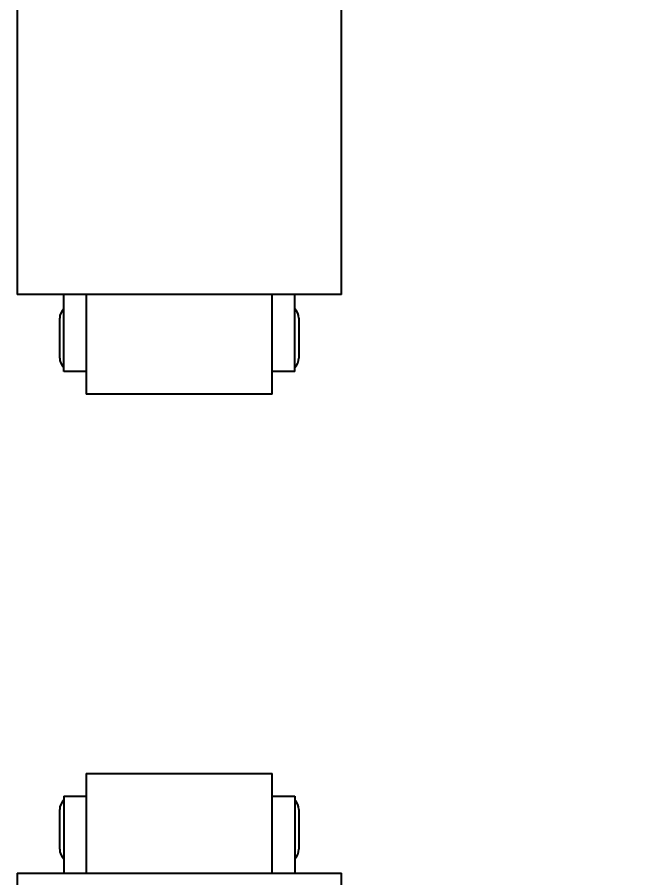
# Model space of a CAD drawing. Header units: millimetres. Extents: x 53 to 376, y 29 to 265.
# Drawn here: x 159.38 to 182.51, y 82.81 to 115.22 of the extents above; entities that cross this region are included whole.
import ezdxf

# ---------------------------------------------------------------- set-up
doc = ezdxf.new("R2010")
doc.units = ezdxf.units.MM
doc.styles.add('SLDTEXTSTYLE0', font='TXT', dxfattribs={"width": 0.75})
doc.dimstyles.new('SLDDIMSTYLE1', dxfattribs={"dimtxt": 3.5, "dimasz": 3.302, "dimexe": 0, "dimexo": 0.0625, "dimgap": 0.875, "dimtad": 1, "dimlfac": 2, "dimrnd": 1e-09, "dimzin": 12, "dimdsep": 46, "dimtxsty": 'SLDTEXTSTYLE0', "dimsah": 1, "dimcen": 0.09, "dimadec": 0, "dimazin": 3, "dimtfac": 1, "dimtofl": 0, "dimtmove": 0, "dimatfit": 3, "dimfxl": 0, "dimfrac": 2, "dimtolj": 1, "dimtzin": 12, "dimarcsym": 0})

# ---------------------------------------------------------------- blocks, each defined once
blk = doc.blocks.new('_D_5')
at = {"color": 7, "linetype": 'Continuous', "lineweight": 0}
for p, q in [((176.641, 147.677), (210.06, 147.677)), ((209.06, 147.677), (209.06, 40.089)), ((182.315, 40.089), (210.06, 40.089))]:
    blk.add_line(p, q, dxfattribs=at)
at = {"color": 7, "linetype": 'Continuous', "lineweight": 18}
for points in [[(209.06, 147.677), (208.552, 144.375), (209.568, 144.375)], [(209.06, 40.089), (209.568, 43.391), (208.552, 43.391)]]:
    blk.add_solid(points, dxfattribs=at)
at = {"color": 7, "linetype": 'Continuous', "lineweight": 18, "insert": (204.549, 85.3), "char_height": 3.5, "attachment_point": 1, "rotation": 90, "style": 'SLDTEXTSTYLE0'}
blk.add_mtext('215.18', dxfattribs=at)

msp = doc.modelspace()

# ---------------------------------------------------------------- linework, layer by layer
at = {"color": 7, "linetype": 'Continuous', "lineweight": 25}
for p, q in [((159.3835, 121.0271), (159.3835, 104.7771)), ((171.5835, 104.7771), (171.5835, 121.0271)), ((171.5835, 104.7771), (159.3835, 104.7771)), ((161.1335, 101.8771), (161.1335, 104.7771)), ((161.9835, 104.7771), (161.9835, 101.0271)), ((168.9835, 101.0271), (168.9835, 104.7771)), ((169.8335, 101.8771), (169.8335, 104.7771)), ((160.9835, 102.3828), (160.9835, 103.8828)), ((169.9835, 103.8828), (169.9835, 102.3828)), ((161.9835, 101.8771), (161.1335, 101.8771)), ((169.8335, 101.8771), (168.9835, 101.8771)), ((168.9835, 101.0271), (161.9835, 101.0271)), ((161.9835, 86.7386), (161.9835, 82.9886)), ((161.9835, 86.7386), (168.9835, 86.7386)), ((168.9835, 82.9886), (168.9835, 86.7386)), ((161.1335, 85.8886), (161.9835, 85.8886)), ((161.1335, 85.8886), (161.1335, 82.9886)), ((168.9835, 85.8886), (169.8335, 85.8886)), ((169.8335, 85.8886), (169.8335, 82.9886)), ((160.9835, 83.8828), (160.9835, 85.3828)), ((169.9835, 85.3828), (169.9835, 83.8828)), ((159.3835, 82.9886), (159.3835, 66.7386)), ((159.3835, 82.9886), (171.5835, 82.9886)), ((171.5835, 66.7386), (171.5835, 82.9886))]:
    msp.add_line(p, q, dxfattribs=at)
for centre, start, end in [((161.4835, 103.8828), 134.427, 180), ((169.4835, 103.8828), 0, 45.573), ((161.4835, 102.3828), 180, 225.573), ((169.4835, 102.3828), 314.427, 0), ((161.4835, 85.3828), 134.427, 180), ((169.4835, 85.3828), 0, 45.573), ((161.4835, 83.8828), 180, 225.573), ((169.4835, 83.8828), 314.427, 0)]:
    msp.add_arc(centre, 0.5, start, end, dxfattribs=at)

# ---------------------------------------------------------------- dimensions: what is measured, and where the dimension line sits
at = {"color": 7, "linetype": 'Continuous', "lineweight": 18}
dim = msp.add_linear_dim(base=(209.0603, 40.0886), p1=(175.6413, 147.6771), p2=(181.3146, 40.0886), angle=90, dimstyle='SLDDIMSTYLE1', dxfattribs=at)
dim.commit()
dim.dimension.update_dxf_attribs({"geometry": '_D_5', "text_midpoint": (209.0603, 92.4119), "dimtype": 160})

doc.saveas('drawing.dxf')
